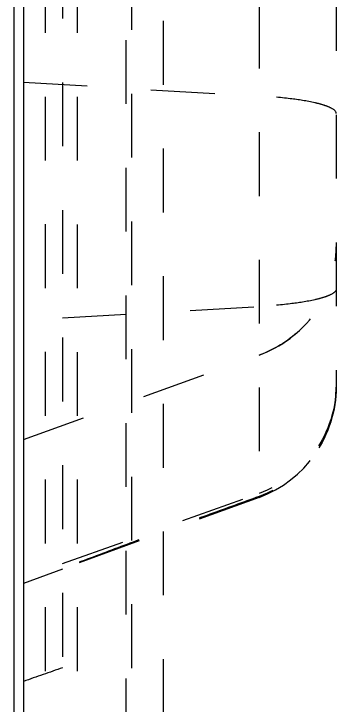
# Model space of a CAD drawing. Header units: millimetres. Extents: x 1147 to 12155, y -6137 to -4403.
# Drawn here: x 4496.33 to 4504.58, y -5171.39 to -5153.7 of the extents above; entities that cross this region are included whole.
import ezdxf

# ---------------------------------------------------------------- set-up
doc = ezdxf.new("R2010")
doc.units = ezdxf.units.MM
doc.header["$LTSCALE"] = 16.335
doc.linetypes.add('HIDDEN', pattern=[0.2, 0.1, -0.1])
doc.layers.get('0').update_dxf_attribs({"linetype": 'CONTINUOUS'})
doc.layers.add('DEFAULT_2', color=8, linetype='HIDDEN')

msp = doc.modelspace()

# ---------------------------------------------------------------- linework, layer by layer
at = {"color": 7, "linetype": 'Continuous'}
for p, q in [((4496.578, -5023.772), (4496.578, -5226.059)), ((4496.33, -5131.507), (4496.33, -5183.241))]:
    msp.add_line(p, q, dxfattribs=at)
at = {"layer": 'DEFAULT_2', "color": 8, "linetype": 'HIDDEN'}
for p, q in [((4499.208, -5224.612), (4499.208, -5106.2)), ((4500.161, -5410.339), (4500.161, -5107.204)), ((4499.347, -5408.936), (4499.347, -5108.607)), ((4497.958, -5226.06), (4497.958, -5129.176)), ((4497.144, -5226.059), (4497.144, -5129.798)), ((4502.604, -5137.125), (4502.604, -5166.073)), ((4504.578, -5139.945), (4504.578, -5163.25)), ((4497.578, -5152.185), (4497.578, -5170.434)), ((4496.578, -5155.449), (4502.604, -5155.8)), ((4497.578, -5161.481), (4502.604, -5161.19)), ((4496.578, -5164.589), (4502.604, -5162.434)), ((4497.578, -5167.769), (4502.604, -5165.971)), ((4502.604, -5166.073), (4497.578, -5167.902)), ((4497.578, -5167.911), (4496.578, -5168.276))]:
    msp.add_line(p, q, dxfattribs=at)
msp.add_arc((4501.578, -5163.254), 3, 290, 0, dxfattribs=at)
msp.add_ellipse((4322.235, -5345.681), major_axis=(1687.45, 605.862), ratio=0.059413, start_param=1.445394, end_param=1.445989, dxfattribs=at)
for points, knots in [([(4504.578, -5156.251), (4504.578, -5156.184), (4504.437, -5156.098), (4504.254, -5156.03), (4503.904, -5155.939), (4503.352, -5155.856), (4502.871, -5155.815), (4502.604, -5155.8)], [0, 0, 0, 0, 0.096825, 0.185481, 0.302201, 0.611978, 1, 1, 1, 1]), ([(4502.604, -5162.434), (4503.166, -5162.232), (4504.192, -5161.474), (4504.578, -5160.256), (4504.578, -5159.664)], [0, 0, 0, 0, 0.502388, 1, 1, 1, 1]), ([(4504.578, -5160.742), (4504.578, -5160.808), (4504.437, -5160.893), (4504.254, -5160.961), (4503.904, -5161.052), (4503.352, -5161.134), (4502.871, -5161.175), (4502.604, -5161.19)], [0, 0, 0, 0, 0.096612, 0.185242, 0.301971, 0.611834, 1, 1, 1, 1]), ([(4504.578, -5163.202), (4504.578, -5163.793), (4504.192, -5165.012), (4503.166, -5165.77), (4502.604, -5165.971)], [0, 0, 0, 0, 0.497612, 1, 1, 1, 1]), ([(4504.578, -5163.25), (4504.578, -5163.847), (4504.195, -5165.074), (4503.169, -5165.847), (4502.604, -5166.051)], [0, 0, 0, 0, 0.498677, 1, 1, 1, 1]), ([(4502.604, -5166.051), (4502.184, -5166.203), (4501.346, -5166.509), (4500.086, -5166.959), (4498.83, -5167.42), (4497.997, -5167.74), (4497.578, -5167.892)], [0, 0, 0, 0, 0.249976, 0.499975, 0.74998, 1, 1, 1, 1])]:
    msp.add_open_spline(points, degree=3, knots=knots, dxfattribs=at)
msp.add_open_spline([(4503.636, -5161.808), (4503.341, -5162.081), (4502.983, -5162.298), (4502.604, -5162.434)], degree=3, dxfattribs=at)

doc.saveas('drawing.dxf')
